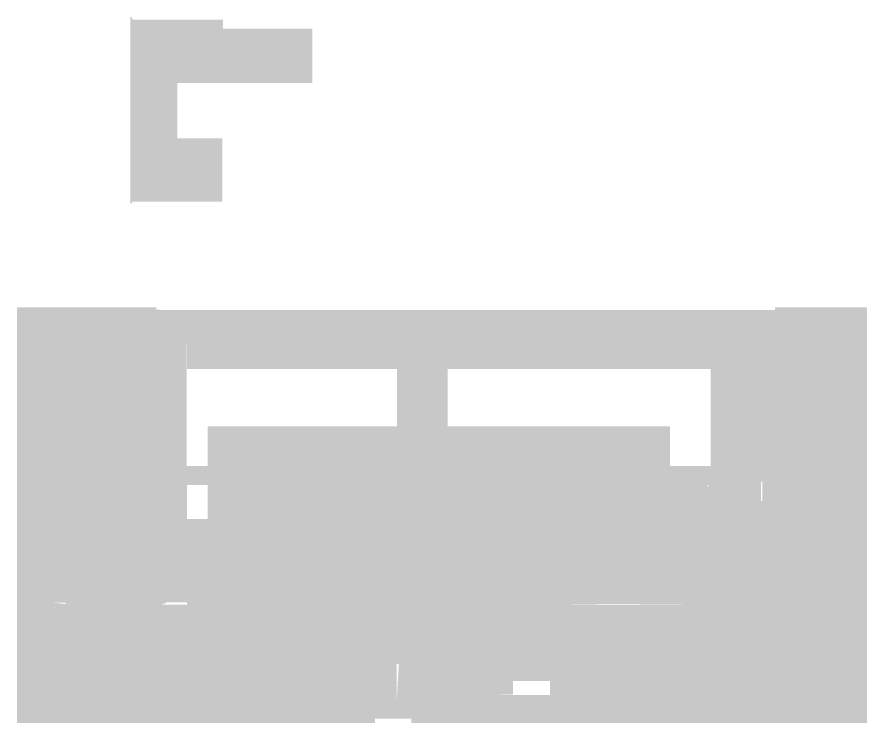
# Model space of a CAD drawing. Header units: metres. Extents: x -331 to 2982, y 362 to 2539.
# Drawn here: x 549.6 to 666.8, y 485.9 to 583.3 of the extents above; entities that cross this region are included whole.
import ezdxf

# ---------------------------------------------------------------- set-up
doc = ezdxf.new("R2010")
doc.units = ezdxf.units.M
doc.layers.add('_corredores', color=251, linetype='Continuous', plot=False)
doc.layers.add('_salas', color=251, linetype='Continuous', plot=False)

msp = doc.modelspace()

# ---------------------------------------------------------------- hatches: boundary and pattern name
at = {"layer": '_corredores', "transparency": 33554508}
h = msp.add_hatch(color=256, dxfattribs=at)
h.dxf.hatch_style = 1
h.paths.add_polyline_path([(609.009, 521.356), (609.009, 540.756), (622.22, 540.756), (622.22, 542.856), (570.404, 542.856), (568.809, 542.931), (568.809, 540.556), (570.504, 540.556), (570.504, 526.646), (568.274, 526.646), (568.274, 525.646), (569.399, 525.646), (569.399, 519.846), (568.274, 519.846), (568.274, 518.756), (570.509, 518.756), (570.509, 510.381), (570.509, 504.956), (567.991, 504.956), (567.991, 502.406), (568.091, 502.406), (568.091, 502.256), (560.804, 502.256), (560.804, 518.556), (559.004, 518.556), (559.004, 502.343), (556.304, 502.343), (554.454, 502.526), (554.454, 499.256), (556.554, 499.256), (556.554, 499.756), (601.957, 499.756), (601.957, 494.706), (602.257, 494.706), (602.257, 494.056), (601.957, 489.034), (597.559, 489.034), (597.559, 485.931), (598.959, 485.931), (598.959, 486.531), (602.034, 486.531), (603.983, 486.513), (603.983, 494.656), (616.416, 494.656), (616.416, 491.706), (614.609, 491.706), (614.609, 489.906), (618.009, 489.906), (618.009, 491.706), (624.559, 491.706), (624.559, 492.606), (623.409, 492.606), (623.409, 499.956), (642.959, 499.956), (642.959, 498.656), (644.912, 498.656), (644.912, 499.956), (652.509, 499.956), (652.509, 494.406), (654.159, 494.406), (654.159, 542.856), (642.384, 542.856), (642.384, 540.756), (652.409, 540.756), (652.409, 521.406), (648.359, 521.406), (647.259, 526.931), (645.259, 526.931), (645.259, 521.356)])
h.paths.add_polyline_path([(609.009, 518.756), (642.959, 518.756), (642.959, 502.256), (630.609, 502.256), (623.109, 502.356), (623.109, 502.956), (614.779, 502.956), (614.779, 504.162), (610.639, 504.162), (610.639, 502.956), (609.009, 502.956)], flags=16)
h.paths.add_polyline_path([(602.012, 502.256), (573.009, 502.256), (569.691, 502.256), (569.691, 502.406), (570.134, 502.406), (570.134, 502.556), (573.009, 502.556), (573.009, 518.756), (595.009, 518.756), (595.009, 515.106), (599.059, 515.106), (599.059, 516.906), (597.859, 516.906), (597.859, 518.756), (602.012, 518.756)], flags=16)
h.paths.add_polyline_path([(602.012, 521.356), (573.012, 521.356), (572.984, 521.356), (572.984, 526.856), (573.012, 540.756), (602.012, 540.756)], flags=16)
h.paths.add_polyline_path([(644.809, 518.556), (644.809, 518.756), (647.259, 518.756), (647.259, 516.556), (652.209, 516.556), (652.209, 518.756), (652.259, 519.237), (652.409, 519.237), (652.409, 502.256), (644.959, 502.256), (644.979, 518.556)], flags=16)
at = {"layer": '_salas', "transparency": 33554559}
h = msp.add_hatch(color=256, dxfattribs=at)
h.dxf.hatch_style = 1
h.paths.add_polyline_path([(590.314, 581.682), (577.974, 581.682), (577.974, 582.922), (565.573, 582.922), (565.419, 583.076), (565.419, 583.277), (565.199, 583.277), (565.199, 582.397), (565.229, 582.397), (565.219, 569.902), (571.714, 570.367), (571.714, 574.182), (590.314, 574.182)])
h.paths.add_polyline_path([(577.894, 566.552), (571.714, 566.552), (571.714, 570.367), (565.219, 569.902), (565.209, 557.427), (565.278, 557.427), (565.278, 557.538), (565.573, 557.833), (577.894, 557.833)])
h = msp.add_hatch(color=256, dxfattribs=at)
h.dxf.hatch_style = 1
h.paths.add_polyline_path([(570.504, 540.556), (568.809, 540.556), (568.809, 542.931), (568.809, 543.231), (549.579, 543.231), (549.579, 485.931), (597.559, 485.931), (597.559, 489.034), (601.957, 489.034), (601.957, 494.056), (602.257, 494.056), (602.257, 494.706), (601.957, 494.706), (601.957, 499.756), (556.554, 499.756), (556.554, 499.256), (554.454, 499.256), (554.454, 502.526), (556.304, 502.526), (556.304, 502.343), (559.004, 502.343), (559.004, 518.556), (560.804, 518.556), (560.804, 502.256), (568.091, 502.256), (568.091, 502.406), (567.991, 502.406), (567.991, 504.956), (570.509, 504.956), (570.509, 510.381), (570.509, 518.556), (570.509, 518.756), (568.274, 518.756), (568.274, 519.846), (569.399, 519.846), (569.399, 525.646), (568.274, 525.646), (568.274, 526.646), (570.504, 526.646)])
h = msp.add_hatch(color=256, dxfattribs=at)
h.dxf.hatch_style = 1
h.paths.add_polyline_path([(654.159, 494.406), (652.509, 494.406), (652.509, 499.956), (644.912, 499.956), (644.912, 498.656), (642.959, 498.656), (642.959, 499.956), (623.409, 499.956), (623.409, 492.606), (624.559, 492.606), (624.559, 491.706), (623.103, 491.706), (623.103, 489.806), (618.009, 489.806), (614.609, 489.906), (614.609, 491.706), (616.416, 491.706), (616.416, 494.656), (603.983, 494.656), (603.983, 485.931), (666.834, 485.931), (666.834, 543.231), (654.159, 543.231), (654.159, 542.856)])
h = msp.add_hatch(color=256, dxfattribs=at)
h.dxf.hatch_style = 1
h.paths.add_polyline_path([(642.384, 542.856), (622.22, 542.856), (622.22, 540.756), (642.384, 540.756)])
h = msp.add_hatch(color=256, dxfattribs=at)
h.dxf.hatch_style = 1
h.paths.add_polyline_path([(573.012, 540.756), (573.012, 534.756), (602.012, 534.756), (602.012, 540.756)])
h.paths.add_polyline_path([(609.009, 540.756), (609.009, 534.756), (645.259, 534.756), (645.259, 526.931), (647.259, 526.931), (648.359, 521.406), (652.409, 521.406), (652.409, 540.756)])
h.paths.add_polyline_path([(575.859, 526.856), (575.859, 521.356), (602.012, 521.356), (602.012, 526.856)])
h.paths.add_polyline_path([(609.009, 526.856), (609.009, 521.356), (639.659, 521.356), (639.659, 526.856)])
h.paths.add_polyline_path([(602.012, 502.256), (602.012, 518.756), (597.859, 518.756), (597.859, 516.906), (599.059, 516.906), (599.059, 515.106), (595.009, 515.106), (595.009, 518.756), (575.859, 518.756), (575.859, 514.056), (573.009, 514.056), (573.009, 502.256)])
h.paths.add_polyline_path([(630.609, 502.356), (642.959, 502.256), (642.959, 518.756), (609.009, 518.756), (609.009, 502.956), (610.639, 502.956), (610.639, 504.162), (614.779, 504.162), (614.779, 502.956), (623.109, 502.956), (623.109, 502.356)])
h.paths.add_polyline_path([(652.409, 516.556), (647.259, 516.556), (647.259, 518.756), (644.979, 518.756), (644.959, 502.256), (652.409, 502.256)])

doc.saveas('drawing.dxf')
